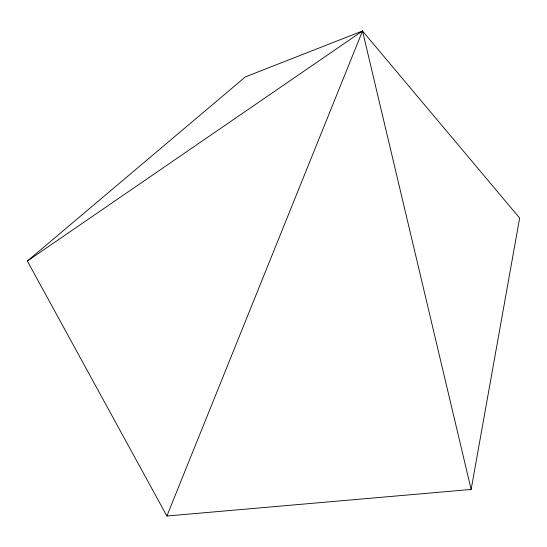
<?xml version="1.0" encoding="UTF-8"?>
<svg xmlns="http://www.w3.org/2000/svg" width="547" height="547" viewBox="0 0 547 547"><rect width="100%" height="100%" fill="white"/><g stroke="black" fill="none" stroke-linecap="round" stroke-linejoin="round"><path stroke-width="0.82" d="M471.145 489.442L519.65 218.055L362.511 30.988L245.371 76.901L27.35 261.049L166.883 516.012L471.145 489.442L362.511 30.988L27.35 261.049M166.883 516.012L362.511 30.988"/></g></svg>
